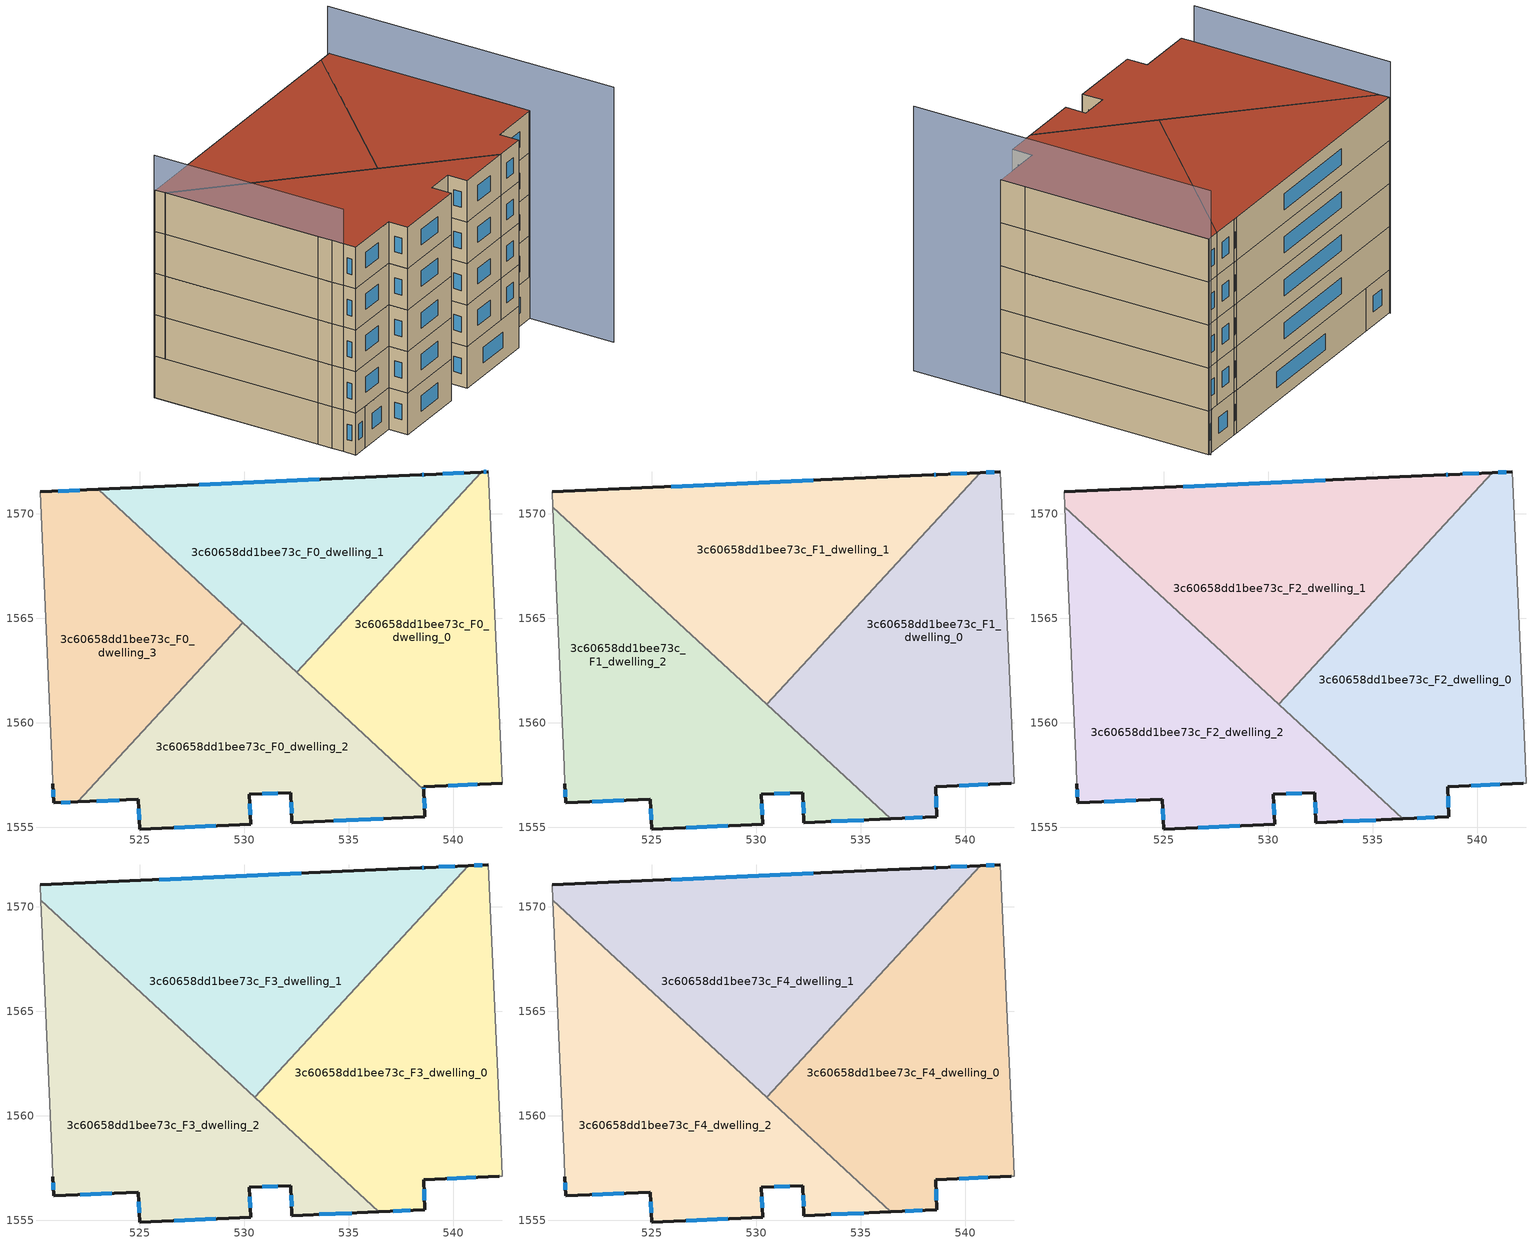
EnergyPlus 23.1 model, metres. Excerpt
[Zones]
3c60658dd1bee73c_F0_dwelling_0
 floor ground (EU_floor_Construction): 541.69,1572.02 542.27,1558.88 542.34,1557.11 538.6,1556.95 538.6,1556.8 532.52,1562.42 541.36,1572 z0
 wall outside (EU_wall_Construction): 538.6,1556.8 538.6,1556.95 542.34,1557.11 / 541.69,1572.02 541.36,1572 z0:3
 wall adiabatic (EU_wall_Construction): 542.34,1557.11 542.27,1558.88 541.69,1572.02 z0:3
 wall to 3c60658dd1bee73c_F0_dwelling_1 (EU_wall_Construction): 541.36,1572 532.52,1562.42 z0:3
 wall to 3c60658dd1bee73c_F0_dwelling_2 (EU_wall_Construction): 532.52,1562.42 538.6,1556.8 z0:3
 window (EU_Window_Construction): 539.77,1557 541.17,1557.06 / 538.6,1556.85 538.6,1556.9 / 541.59,1572.01 541.46,1572.01 z0.94:2.06
3c60658dd1bee73c_F0_dwelling_1
 floor ground (EU_floor_Construction): 541.36,1572 532.52,1562.42 523.01,1571.18 538.45,1571.87 538.68,1571.88 z0
 wall outside (EU_wall_Construction): 541.36,1572 538.68,1571.88 538.45,1571.87 523.01,1571.18 z0:3
 wall to 3c60658dd1bee73c_F0_dwelling_3 (EU_wall_Construction): 523.01,1571.18 529.94,1564.79 z0:3
 wall to 3c60658dd1bee73c_F0_dwelling_2 (EU_wall_Construction): 529.94,1564.79 532.52,1562.42 z0:3
 window (EU_Window_Construction): 538.6,1571.88 538.52,1571.88 / 540.52,1571.97 539.52,1571.92 / 533.61,1571.66 527.85,1571.4 z0.94:2.06
3c60658dd1bee73c_F0_dwelling_2
 floor ground (EU_floor_Construction): 538.6,1556.8 538.65,1555.51 532.29,1555.23 532.23,1556.67 530.24,1556.58 530.31,1555.14 525,1554.91 524.94,1556.35 522.04,1556.22 529.94,1564.79 z0
 wall outside (EU_wall_Construction): 522.04,1556.22 524.94,1556.35 525,1554.91 530.31,1555.14 530.24,1556.58 532.23,1556.67 532.29,1555.23 538.65,1555.51 538.6,1556.8 z0:3
 wall to 3c60658dd1bee73c_F0_dwelling_3 (EU_wall_Construction): 529.94,1564.79 522.04,1556.22 z0:3
 window (EU_Window_Construction): 526.67,1554.98 528.65,1555.07 / 524.96,1555.9 524.98,1555.36 / 522.95,1556.26 524.03,1556.31 / 538.64,1555.91 538.62,1556.4 / 534.28,1555.32 536.66,1555.42 / 532.25,1556.21 532.27,1555.68 / 530.87,1556.61 531.61,1556.64 / 530.29,1555.59 530.26,1556.13 z0.94:2.06
3c60658dd1bee73c_F0_dwelling_3
 floor ground (EU_floor_Construction): 529.94,1564.79 522.04,1556.22 520.88,1556.17 520.85,1557.1 520.81,1557.94 520.76,1558.95 520.23,1571.06 523.01,1571.18 z0
 wall outside (EU_wall_Construction): 523.01,1571.18 520.23,1571.06 / 520.85,1557.1 520.88,1556.17 522.04,1556.22 z0:3
 wall adiabatic (EU_wall_Construction): 520.23,1571.06 520.76,1558.95 520.81,1557.94 520.85,1557.1 z0:3
 window (EU_Window_Construction): 522.14,1571.14 521.11,1571.09 / 521.25,1556.18 521.68,1556.2 / 520.86,1556.81 520.87,1556.46 z0.94:2.06
3c60658dd1bee73c_F1_dwelling_0
 floor to 3c60658dd1bee73c_F0_dwelling_0 (EU_floor_Construction): 541.69,1572.02 542.27,1558.88 542.34,1557.11 542.22,1557.11 538.6,1556.95 538.6,1556.8 532.52,1562.42 541.36,1572 z3
 floor to 3c60658dd1bee73c_F0_dwelling_2 (EU_floor_Construction): 538.6,1556.8 538.65,1555.51 536.44,1555.41 530.5,1560.89 532.19,1562.72 z3
 floor to 3c60658dd1bee73c_F0_dwelling_1 (EU_floor_Construction): 541.36,1572 532.52,1562.42 532.19,1562.72 540.72,1571.97 z3
 wall outside (EU_wall_Construction): 541.69,1572.02 540.72,1571.97 / 536.44,1555.41 538.65,1555.51 538.6,1556.95 542.22,1557.11 z3:6
 wall adiabatic (EU_wall_Construction): 542.22,1557.11 542.34,1557.11 542.27,1558.88 541.69,1572.02 z3:6
 wall to 3c60658dd1bee73c_F1_dwelling_1 (EU_wall_Construction): 540.72,1571.97 530.5,1560.89 z3:6
 wall to 3c60658dd1bee73c_F1_dwelling_2 (EU_wall_Construction): 530.5,1560.89 536.44,1555.41 z3:6
 window (EU_Window_Construction): 541.39,1572.01 541.03,1571.99 / 539.73,1557 541.08,1557.06 / 538.63,1555.96 538.61,1556.5 / 537.14,1555.44 537.96,1555.48 z3.94:5.06
3c60658dd1bee73c_F1_dwelling_1
 floor to 3c60658dd1bee73c_F0_dwelling_1 (EU_floor_Construction): 540.72,1571.97 532.19,1562.72 523.01,1571.18 538.45,1571.87 538.68,1571.88 z3
 floor to 3c60658dd1bee73c_F0_dwelling_3 (EU_floor_Construction): 529.94,1564.79 528.26,1562.96 520.27,1570.33 520.23,1571.06 523.01,1571.18 z3
 floor to 3c60658dd1bee73c_F0_dwelling_2 (EU_floor_Construction): 532.19,1562.72 530.5,1560.89 528.26,1562.96 529.94,1564.79 z3
 wall outside (EU_wall_Construction): 540.72,1571.97 538.68,1571.88 538.45,1571.87 520.23,1571.06 z3:6
 wall adiabatic (EU_wall_Construction): 520.23,1571.06 520.27,1570.33 z3:6
 wall to 3c60658dd1bee73c_F1_dwelling_2 (EU_wall_Construction): 520.27,1570.33 530.5,1560.89 z3:6
 window (EU_Window_Construction): 532.74,1571.62 525.94,1571.31 / 538.6,1571.88 538.52,1571.88 / 540.08,1571.95 539.32,1571.91 z3.94:5.06
3c60658dd1bee73c_F1_dwelling_2
 floor to 3c60658dd1bee73c_F0_dwelling_2 (EU_floor_Construction): 536.44,1555.41 532.29,1555.23 532.23,1556.67 530.24,1556.58 530.31,1555.14 525,1554.91 524.94,1556.35 522.04,1556.22 528.26,1562.96 z3
 floor to 3c60658dd1bee73c_F0_dwelling_3 (EU_floor_Construction): 528.26,1562.96 522.04,1556.22 520.88,1556.17 520.85,1557.1 520.81,1557.94 520.76,1558.95 520.27,1570.33 z3
 wall outside (EU_wall_Construction): 520.85,1557.1 520.88,1556.17 524.94,1556.35 525,1554.91 530.31,1555.14 530.24,1556.58 532.23,1556.67 532.29,1555.23 536.44,1555.41 z3:6
 wall adiabatic (EU_wall_Construction): 520.27,1570.33 520.76,1558.95 520.81,1557.94 520.85,1557.1 z3:6
 window (EU_Window_Construction): 530.29,1555.59 530.26,1556.13 / 526.67,1554.98 528.65,1555.07 / 524.96,1555.9 524.98,1555.36 / 522.15,1556.23 523.67,1556.29 / 520.86,1556.81 520.87,1556.46 / 533.59,1555.28 535.14,1555.35 / 532.25,1556.21 532.27,1555.68 / 530.87,1556.61 531.61,1556.64 z3.94:5.06
3c60658dd1bee73c_F2_dwelling_0
 floor to 3c60658dd1bee73c_F1_dwelling_0 (EU_floor_Construction): 541.69,1572.02 542.27,1558.88 542.34,1557.11 542.22,1557.11 538.6,1556.95 538.65,1555.51 536.44,1555.41 530.5,1560.89 540.72,1571.97 z6
 wall outside (EU_wall_Construction): 541.69,1572.02 540.72,1571.97 / 536.44,1555.41 538.65,1555.51 538.6,1556.95 542.22,1557.11 z6:9
 wall adiabatic (EU_wall_Construction): 542.22,1557.11 542.34,1557.11 542.27,1558.88 541.69,1572.02 z6:9
 wall to 3c60658dd1bee73c_F2_dwelling_1 (EU_wall_Construction): 540.72,1571.97 530.5,1560.89 z6:9
 wall to 3c60658dd1bee73c_F2_dwelling_2 (EU_wall_Construction): 530.5,1560.89 536.44,1555.41 z6:9
 window (EU_Window_Construction): 541.39,1572.01 541.03,1571.99 / 539.73,1557 541.08,1557.06 / 538.63,1555.96 538.61,1556.5 / 537.14,1555.44 537.96,1555.48 z6.94:8.06
3c60658dd1bee73c_F2_dwelling_1
 floor to 3c60658dd1bee73c_F1_dwelling_1 (EU_floor_Construction): 540.72,1571.97 530.5,1560.89 520.27,1570.33 520.23,1571.06 538.45,1571.87 538.68,1571.88 z6
 wall outside (EU_wall_Construction): 540.72,1571.97 538.68,1571.88 538.45,1571.87 520.23,1571.06 z6:9
 wall adiabatic (EU_wall_Construction): 520.23,1571.06 520.27,1570.33 z6:9
 wall to 3c60658dd1bee73c_F2_dwelling_2 (EU_wall_Construction): 520.27,1570.33 530.5,1560.89 z6:9
 window (EU_Window_Construction): 532.74,1571.62 525.94,1571.31 / 538.6,1571.88 538.52,1571.88 / 540.08,1571.95 539.32,1571.91 z6.94:8.06
3c60658dd1bee73c_F2_dwelling_2
 floor to 3c60658dd1bee73c_F1_dwelling_2 (EU_floor_Construction): 532.23,1556.67 530.24,1556.58 530.31,1555.14 525,1554.91 524.94,1556.35 520.88,1556.17 520.85,1557.1 520.81,1557.94 520.76,1558.95 520.27,1570.33 536.44,1555.41 532.29,1555.23 z6
 wall outside (EU_wall_Construction): 520.85,1557.1 520.88,1556.17 524.94,1556.35 525,1554.91 530.31,1555.14 530.24,1556.58 532.23,1556.67 532.29,1555.23 536.44,1555.41 z6:9
 wall adiabatic (EU_wall_Construction): 520.27,1570.33 520.76,1558.95 520.81,1557.94 520.85,1557.1 z6:9
 window (EU_Window_Construction): 530.29,1555.59 530.26,1556.13 / 526.67,1554.98 528.65,1555.07 / 524.96,1555.9 524.98,1555.36 / 522.15,1556.23 523.67,1556.29 / 520.86,1556.81 520.87,1556.46 / 533.59,1555.28 535.14,1555.35 / 532.25,1556.21 532.27,1555.68 / 530.87,1556.61 531.61,1556.64 z6.94:8.06
3c60658dd1bee73c_F3_dwelling_0
 floor to 3c60658dd1bee73c_F2_dwelling_0 (EU_floor_Construction): 541.69,1572.02 542.27,1558.88 542.34,1557.11 542.22,1557.11 538.6,1556.95 538.65,1555.51 536.44,1555.41 530.5,1560.89 540.72,1571.97 z9
 wall outside (EU_wall_Construction): 541.69,1572.02 540.72,1571.97 / 536.44,1555.41 538.65,1555.51 538.6,1556.95 542.22,1557.11 z9:12
 wall adiabatic (EU_wall_Construction): 542.22,1557.11 542.34,1557.11 542.27,1558.88 541.69,1572.02 z9:12
 wall to 3c60658dd1bee73c_F3_dwelling_1 (EU_wall_Construction): 540.72,1571.97 530.5,1560.89 z9:12
 wall to 3c60658dd1bee73c_F3_dwelling_2 (EU_wall_Construction): 530.5,1560.89 536.44,1555.41 z9:12
 window (EU_Window_Construction): 541.39,1572.01 541.03,1571.99 / 539.73,1557 541.08,1557.06 / 538.63,1555.96 538.61,1556.5 / 537.14,1555.44 537.96,1555.48 z9.94:11.06
3c60658dd1bee73c_F3_dwelling_1
 floor to 3c60658dd1bee73c_F2_dwelling_1 (EU_floor_Construction): 540.72,1571.97 530.5,1560.89 520.27,1570.33 520.23,1571.06 538.45,1571.87 538.68,1571.88 z9
 wall outside (EU_wall_Construction): 540.72,1571.97 538.68,1571.88 538.45,1571.87 520.23,1571.06 z9:12
 wall adiabatic (EU_wall_Construction): 520.23,1571.06 520.27,1570.33 z9:12
 wall to 3c60658dd1bee73c_F3_dwelling_2 (EU_wall_Construction): 520.27,1570.33 530.5,1560.89 z9:12
 window (EU_Window_Construction): 532.74,1571.62 525.94,1571.31 / 538.6,1571.88 538.52,1571.88 / 540.08,1571.95 539.32,1571.91 z9.94:11.06
3c60658dd1bee73c_F3_dwelling_2
 floor to 3c60658dd1bee73c_F2_dwelling_2 (EU_floor_Construction): 532.23,1556.67 530.24,1556.58 530.31,1555.14 525,1554.91 524.94,1556.35 520.88,1556.17 520.85,1557.1 520.81,1557.94 520.76,1558.95 520.27,1570.33 536.44,1555.41 532.29,1555.23 z9
 wall outside (EU_wall_Construction): 520.85,1557.1 520.88,1556.17 524.94,1556.35 525,1554.91 530.31,1555.14 530.24,1556.58 532.23,1556.67 532.29,1555.23 536.44,1555.41 z9:12
 wall adiabatic (EU_wall_Construction): 520.27,1570.33 520.76,1558.95 520.81,1557.94 520.85,1557.1 z9:12
 window (EU_Window_Construction): 530.29,1555.59 530.26,1556.13 / 526.67,1554.98 528.65,1555.07 / 524.96,1555.9 524.98,1555.36 / 522.15,1556.23 523.67,1556.29 / 520.86,1556.81 520.87,1556.46 / 533.59,1555.28 535.14,1555.35 / 532.25,1556.21 532.27,1555.68 / 530.87,1556.61 531.61,1556.64 z9.94:11.06
3c60658dd1bee73c_F4_dwelling_0
 floor to 3c60658dd1bee73c_F3_dwelling_0 (EU_floor_Construction): 541.69,1572.02 542.27,1558.88 542.34,1557.11 542.22,1557.11 538.6,1556.95 538.65,1555.51 536.44,1555.41 530.5,1560.89 540.72,1571.97 z12
 wall outside (EU_wall_Construction): 541.69,1572.02 540.72,1571.97 / 536.44,1555.41 538.65,1555.51 538.6,1556.95 542.22,1557.11 z12:15
 wall adiabatic (EU_wall_Construction): 542.22,1557.11 542.34,1557.11 542.27,1558.88 541.69,1572.02 z12:15
 wall to 3c60658dd1bee73c_F4_dwelling_1 (EU_wall_Construction): 540.72,1571.97 530.5,1560.89 z12:15
 wall to 3c60658dd1bee73c_F4_dwelling_2 (EU_wall_Construction): 530.5,1560.89 536.44,1555.41 z12:15
 window (EU_Window_Construction): 541.39,1572.01 541.03,1571.99 / 539.73,1557 541.08,1557.06 / 538.63,1555.96 538.61,1556.5 / 537.14,1555.44 537.96,1555.48 z12.94:14.06
 roof outside (EU_roof_Construction): 542.22,1557.11 542.34,1557.11 542.27,1558.88 541.69,1572.02 540.72,1571.97 530.5,1560.89 536.44,1555.41 538.65,1555.51 538.6,1556.95 z15
3c60658dd1bee73c_F4_dwelling_1
 floor to 3c60658dd1bee73c_F3_dwelling_1 (EU_floor_Construction): 540.72,1571.97 530.5,1560.89 520.27,1570.33 520.23,1571.06 538.45,1571.87 538.68,1571.88 z12
 wall outside (EU_wall_Construction): 540.72,1571.97 538.68,1571.88 538.45,1571.87 520.23,1571.06 z12:15
 wall adiabatic (EU_wall_Construction): 520.23,1571.06 520.27,1570.33 z12:15
 wall to 3c60658dd1bee73c_F4_dwelling_2 (EU_wall_Construction): 520.27,1570.33 530.5,1560.89 z12:15
 window (EU_Window_Construction): 532.74,1571.62 525.94,1571.31 / 538.6,1571.88 538.52,1571.88 / 540.08,1571.95 539.32,1571.91 z12.94:14.06
 roof outside (EU_roof_Construction): 530.5,1560.89 540.72,1571.97 538.68,1571.88 538.45,1571.87 520.23,1571.06 520.27,1570.33 z15
3c60658dd1bee73c_F4_dwelling_2
 floor to 3c60658dd1bee73c_F3_dwelling_2 (EU_floor_Construction): 532.23,1556.67 530.24,1556.58 530.31,1555.14 525,1554.91 524.94,1556.35 520.88,1556.17 520.85,1557.1 520.81,1557.94 520.76,1558.95 520.27,1570.33 536.44,1555.41 532.29,1555.23 z12
 wall outside (EU_wall_Construction): 520.85,1557.1 520.88,1556.17 524.94,1556.35 525,1554.91 530.31,1555.14 530.24,1556.58 532.23,1556.67 532.29,1555.23 536.44,1555.41 z12:15
 wall adiabatic (EU_wall_Construction): 520.27,1570.33 520.76,1558.95 520.81,1557.94 520.85,1557.1 z12:15
 window (EU_Window_Construction): 530.29,1555.59 530.26,1556.13 / 526.67,1554.98 528.65,1555.07 / 524.96,1555.9 524.98,1555.36 / 522.15,1556.23 523.67,1556.29 / 520.86,1556.81 520.87,1556.46 / 533.59,1555.28 535.14,1555.35 / 532.25,1556.21 532.27,1555.68 / 530.87,1556.61 531.61,1556.64 z12.94:14.06
 roof outside (EU_roof_Construction): 536.44,1555.41 520.27,1570.33 520.76,1558.95 520.81,1557.94 520.85,1557.1 520.88,1556.17 524.94,1556.35 525,1554.91 530.31,1555.14 530.24,1556.58 532.23,1556.67 532.29,1555.23 z15
shading: 542.63,1550.89 541.68,1572.14 z0:18.4; 520.23,1571.14 520.85,1557.1 z0:17.5
[Building]
EU S2 Campaign: North Axis=0; Terrain=City; Solar Distribution=FullExterior
[Site:Location]
Vienna: Latitude=48; Longitude=16.5; Time Zone=1; Elevation=183
[SizingPeriod:WeatherFileDays]
AnnualSizingPeriod: Begin Month=1; Begin Day of Month=1; End Month=12; End Day of Month=31; Day of Week for Start Day=Monday; Use Weather File Daylight Saving Period=No; Use Weather File Rain and Snow Indicators=No
[MATERIAL]
EU_InternalMass_Material: Roughness=MediumRough; Thickness=0.1; Conductivity=1; Density=1800; Specific Heat=900; Thermal Absorptance=0.9; Solar Absorptance=0.7; Visible Absorptance=0.7
[MATERIAL:NOMASS] Roughness=MediumRough; Thermal Absorptance=0.9; Solar Absorptance=0.7; Visible Absorptance=0.7
Name | Thermal Resistance
EU_wall_NoMass | 0.914258
EU_roof_NoMass | 0.954009
EU_floor_NoMass | 1.09711
[WINDOWMATERIAL:SIMPLEGLAZINGSYSTEM]
EU_Window_SimpleGlazing: UFactor=2.09642; Solar Heat Gain Coefficient=0.65; Visible Transmittance=0.65
[CONSTRUCTION]
EU_wall_Construction: EU_wall_NoMass
EU_roof_Construction: EU_roof_NoMass
EU_floor_Construction: EU_floor_NoMass
EU_Window_Construction: EU_Window_SimpleGlazing
EU_InternalMass_Construction: EU_InternalMass_Material
[ZONE] Type=1; Multiplier=1; Ceiling Height=autocalculate; Floor Area=autocalculate; Part of Total Floor Area=Yes
Name | Volume
3c60658dd1bee73c_F0_dwelling_0 | 252.855
3c60658dd1bee73c_F1_dwelling_0; 3c60658dd1bee73c_F2_dwelling_0; 3c60658dd1bee73c_F3_dwelling_0; 3c60658dd1bee73c_F4_dwelling_0 | 337.12
3c60658dd1bee73c_F0_dwelling_1 | 252.837
3c60658dd1bee73c_F1_dwelling_1; 3c60658dd1bee73c_F2_dwelling_1; 3c60658dd1bee73c_F3_dwelling_1; 3c60658dd1bee73c_F4_dwelling_1 | 337.144
3c60658dd1bee73c_F0_dwelling_2 | 252.826
3c60658dd1bee73c_F1_dwelling_2; 3c60658dd1bee73c_F2_dwelling_2; 3c60658dd1bee73c_F3_dwelling_2; 3c60658dd1bee73c_F4_dwelling_2 | 337.132
3c60658dd1bee73c_F0_dwelling_3 | 252.85
[INTERNALMASS] Construction=EU_InternalMass_Construction
Name | Zone or ZoneList | Surface Area
3c60658dd1bee73c_F0_dwelling_0_EU_InternalMass | 3c60658dd1bee73c_F0_dwelling_0 | 84.286
3c60658dd1bee73c_F0_dwelling_1_EU_InternalMass | 3c60658dd1bee73c_F0_dwelling_1 | 84.2839
3c60658dd1bee73c_F0_dwelling_2_EU_InternalMass | 3c60658dd1bee73c_F0_dwelling_2 | 84.2748
3c60658dd1bee73c_F0_dwelling_3_EU_InternalMass | 3c60658dd1bee73c_F0_dwelling_3 | 84.2846
3c60658dd1bee73c_F1_dwelling_0_EU_InternalMass | 3c60658dd1bee73c_F1_dwelling_0 | 112.374
3c60658dd1bee73c_F1_dwelling_1_EU_InternalMass | 3c60658dd1bee73c_F1_dwelling_1 | 112.381
3c60658dd1bee73c_F1_dwelling_2_EU_InternalMass | 3c60658dd1bee73c_F1_dwelling_2 | 112.377
3c60658dd1bee73c_F2_dwelling_0_EU_InternalMass | 3c60658dd1bee73c_F2_dwelling_0 | 112.374
3c60658dd1bee73c_F2_dwelling_1_EU_InternalMass | 3c60658dd1bee73c_F2_dwelling_1 | 112.381
3c60658dd1bee73c_F2_dwelling_2_EU_InternalMass | 3c60658dd1bee73c_F2_dwelling_2 | 112.377
3c60658dd1bee73c_F3_dwelling_0_EU_InternalMass | 3c60658dd1bee73c_F3_dwelling_0 | 112.374
3c60658dd1bee73c_F3_dwelling_1_EU_InternalMass | 3c60658dd1bee73c_F3_dwelling_1 | 112.381
3c60658dd1bee73c_F3_dwelling_2_EU_InternalMass | 3c60658dd1bee73c_F3_dwelling_2 | 112.377
3c60658dd1bee73c_F4_dwelling_0_EU_InternalMass | 3c60658dd1bee73c_F4_dwelling_0 | 112.374
3c60658dd1bee73c_F4_dwelling_1_EU_InternalMass | 3c60658dd1bee73c_F4_dwelling_1 | 112.381
3c60658dd1bee73c_F4_dwelling_2_EU_InternalMass | 3c60658dd1bee73c_F4_dwelling_2 | 112.377
[OTHEREQUIPMENT] Fuel Type=Electricity; Design Level Calculation Method=Watts/Area; Power per Zone Floor Area=1; Fraction Latent=0; Fraction Radiant=0; Fraction Lost=0; Carbon Dioxide Generation Rate=0; EndUse Subcategory=EU_Step8_InternalGains
Name | Zone or ZoneList or Space or SpaceList | Schedule
EU_Step8_InternalGain_3c60658dd1bee73c_F0_dwelling_0_f000 | 3c60658dd1bee73c_F0_dwelling_0 | EU_Step8_GainSchedule_3c60658dd1bee73c_F0_dwelling_0_f000
EU_Step8_InternalGain_3c60658dd1bee73c_F0_dwelling_1_f000 | 3c60658dd1bee73c_F0_dwelling_1 | EU_Step8_GainSchedule_3c60658dd1bee73c_F0_dwelling_1_f000
EU_Step8_InternalGain_3c60658dd1bee73c_F0_dwelling_2_f000 | 3c60658dd1bee73c_F0_dwelling_2 | EU_Step8_GainSchedule_3c60658dd1bee73c_F0_dwelling_2_f000
EU_Step8_InternalGain_3c60658dd1bee73c_F0_dwelling_3_f000 | 3c60658dd1bee73c_F0_dwelling_3 | EU_Step8_GainSchedule_3c60658dd1bee73c_F0_dwelling_3_f000
EU_Step8_InternalGain_3c60658dd1bee73c_F1_dwelling_0_f000 | 3c60658dd1bee73c_F1_dwelling_0 | EU_Step8_GainSchedule_3c60658dd1bee73c_F1_dwelling_0_f000
EU_Step8_InternalGain_3c60658dd1bee73c_F1_dwelling_1_f000 | 3c60658dd1bee73c_F1_dwelling_1 | EU_Step8_GainSchedule_3c60658dd1bee73c_F1_dwelling_1_f000
EU_Step8_InternalGain_3c60658dd1bee73c_F1_dwelling_2_f000 | 3c60658dd1bee73c_F1_dwelling_2 | EU_Step8_GainSchedule_3c60658dd1bee73c_F1_dwelling_2_f000
EU_Step8_InternalGain_3c60658dd1bee73c_F2_dwelling_0_f000 | 3c60658dd1bee73c_F2_dwelling_0 | EU_Step8_GainSchedule_3c60658dd1bee73c_F2_dwelling_0_f000
EU_Step8_InternalGain_3c60658dd1bee73c_F2_dwelling_1_f000 | 3c60658dd1bee73c_F2_dwelling_1 | EU_Step8_GainSchedule_3c60658dd1bee73c_F2_dwelling_1_f000
EU_Step8_InternalGain_3c60658dd1bee73c_F2_dwelling_2_f000 | 3c60658dd1bee73c_F2_dwelling_2 | EU_Step8_GainSchedule_3c60658dd1bee73c_F2_dwelling_2_f000
EU_Step8_InternalGain_3c60658dd1bee73c_F3_dwelling_0_f000 | 3c60658dd1bee73c_F3_dwelling_0 | EU_Step8_GainSchedule_3c60658dd1bee73c_F3_dwelling_0_f000
EU_Step8_InternalGain_3c60658dd1bee73c_F3_dwelling_1_f000 | 3c60658dd1bee73c_F3_dwelling_1 | EU_Step8_GainSchedule_3c60658dd1bee73c_F3_dwelling_1_f000
EU_Step8_InternalGain_3c60658dd1bee73c_F3_dwelling_2_f000 | 3c60658dd1bee73c_F3_dwelling_2 | EU_Step8_GainSchedule_3c60658dd1bee73c_F3_dwelling_2_f000
EU_Step8_InternalGain_3c60658dd1bee73c_F4_dwelling_0_f000 | 3c60658dd1bee73c_F4_dwelling_0 | EU_Step8_GainSchedule_3c60658dd1bee73c_F4_dwelling_0_f000
EU_Step8_InternalGain_3c60658dd1bee73c_F4_dwelling_1_f000 | 3c60658dd1bee73c_F4_dwelling_1 | EU_Step8_GainSchedule_3c60658dd1bee73c_F4_dwelling_1_f000
EU_Step8_InternalGain_3c60658dd1bee73c_F4_dwelling_2_f000 | 3c60658dd1bee73c_F4_dwelling_2 | EU_Step8_GainSchedule_3c60658dd1bee73c_F4_dwelling_2_f000
[ZONEVENTILATION:DESIGNFLOWRATE] Schedule=EU_AlwaysOn; Design Flow Rate Calculation Method=AirChanges/Hour; Air Changes per Hour=0.546891; Ventilation Type=Natural; Fan Pressure Rise=0; Fan Total Efficiency=1; Constant Term Coefficient=1; Temperature Term Coefficient=0; Velocity Term Coefficient=0; Velocity Squared Term Coefficient=0; Minimum Indoor Temperature=-100; Maximum Indoor Temperature=100; Delta Temperature=-100; Minimum Outdoor Temperature=-100; Maximum Outdoor Temperature=100; Maximum Wind Speed=40
Name | Zone or ZoneList or Space or SpaceList
EU_ConstantAir_3c60658dd1bee73c_F0_dwelling_0 | 3c60658dd1bee73c_F0_dwelling_0
EU_ConstantAir_3c60658dd1bee73c_F0_dwelling_1 | 3c60658dd1bee73c_F0_dwelling_1
EU_ConstantAir_3c60658dd1bee73c_F0_dwelling_2 | 3c60658dd1bee73c_F0_dwelling_2
EU_ConstantAir_3c60658dd1bee73c_F0_dwelling_3 | 3c60658dd1bee73c_F0_dwelling_3
EU_ConstantAir_3c60658dd1bee73c_F1_dwelling_0 | 3c60658dd1bee73c_F1_dwelling_0
EU_ConstantAir_3c60658dd1bee73c_F1_dwelling_1 | 3c60658dd1bee73c_F1_dwelling_1
EU_ConstantAir_3c60658dd1bee73c_F1_dwelling_2 | 3c60658dd1bee73c_F1_dwelling_2
EU_ConstantAir_3c60658dd1bee73c_F2_dwelling_0 | 3c60658dd1bee73c_F2_dwelling_0
EU_ConstantAir_3c60658dd1bee73c_F2_dwelling_1 | 3c60658dd1bee73c_F2_dwelling_1
EU_ConstantAir_3c60658dd1bee73c_F2_dwelling_2 | 3c60658dd1bee73c_F2_dwelling_2
EU_ConstantAir_3c60658dd1bee73c_F3_dwelling_0 | 3c60658dd1bee73c_F3_dwelling_0
EU_ConstantAir_3c60658dd1bee73c_F3_dwelling_1 | 3c60658dd1bee73c_F3_dwelling_1
EU_ConstantAir_3c60658dd1bee73c_F3_dwelling_2 | 3c60658dd1bee73c_F3_dwelling_2
EU_ConstantAir_3c60658dd1bee73c_F4_dwelling_0 | 3c60658dd1bee73c_F4_dwelling_0
EU_ConstantAir_3c60658dd1bee73c_F4_dwelling_1 | 3c60658dd1bee73c_F4_dwelling_1
EU_ConstantAir_3c60658dd1bee73c_F4_dwelling_2 | 3c60658dd1bee73c_F4_dwelling_2
[HVACTEMPLATE:THERMOSTAT] Constant Heating Setpoint=20; Constant Cooling Setpoint=50
EU_HeatOnly_3c60658dd1bee73c_F0_dwelling_0; EU_HeatOnly_3c60658dd1bee73c_F0_dwelling_1; EU_HeatOnly_3c60658dd1bee73c_F0_dwelling_2; EU_HeatOnly_3c60658dd1bee73c_F0_dwelling_3; EU_HeatOnly_3c60658dd1bee73c_F1_dwelling_0; EU_HeatOnly_3c60658dd1bee73c_F1_dwelling_1; EU_HeatOnly_3c60658dd1bee73c_F1_dwelling_2; EU_HeatOnly_3c60658dd1bee73c_F2_dwelling_0; EU_HeatOnly_3c60658dd1bee73c_F2_dwelling_1; EU_HeatOnly_3c60658dd1bee73c_F2_dwelling_2; EU_HeatOnly_3c60658dd1bee73c_F3_dwelling_0; EU_HeatOnly_3c60658dd1bee73c_F3_dwelling_1; EU_HeatOnly_3c60658dd1bee73c_F3_dwelling_2; EU_HeatOnly_3c60658dd1bee73c_F4_dwelling_0; EU_HeatOnly_3c60658dd1bee73c_F4_dwelling_1; EU_HeatOnly_3c60658dd1bee73c_F4_dwelling_2
[HVACTEMPLATE:ZONE:IDEALLOADSAIRSYSTEM] System Availability Schedule=EU_AlwaysOn; Maximum Heating Supply Air Temperature=50; Minimum Cooling Supply Air Temperature=13; Maximum Heating Supply Air Humidity Ratio=0.0156; Minimum Cooling Supply Air Humidity Ratio=0.0077; Heating Limit=NoLimit; Cooling Limit=NoLimit; Heating Availability Schedule=EU_AlwaysOn; Cooling Availability Schedule=EU_CoolingOff; Dehumidification Control Type=ConstantSensibleHeatRatio; Cooling Sensible Heat Ratio=0.7; Dehumidification Setpoint=60; Humidification Control Type=None; Humidification Setpoint=30; Outdoor Air Method=None; Outdoor Air Flow Rate per Person=0.00944; Outdoor Air Flow Rate per Zone Floor Area=0; Outdoor Air Flow Rate per Zone=0; Demand Controlled Ventilation Type=None; Outdoor Air Economizer Type=NoEconomizer; Heat Recovery Type=None; Sensible Heat Recovery Effectiveness=0.7; Latent Heat Recovery Effectiveness=0.65
Name | Template Thermostat
3c60658dd1bee73c_F0_dwelling_0 | EU_HeatOnly_3c60658dd1bee73c_F0_dwelling_0
3c60658dd1bee73c_F0_dwelling_1 | EU_HeatOnly_3c60658dd1bee73c_F0_dwelling_1
3c60658dd1bee73c_F0_dwelling_2 | EU_HeatOnly_3c60658dd1bee73c_F0_dwelling_2
3c60658dd1bee73c_F0_dwelling_3 | EU_HeatOnly_3c60658dd1bee73c_F0_dwelling_3
3c60658dd1bee73c_F1_dwelling_0 | EU_HeatOnly_3c60658dd1bee73c_F1_dwelling_0
3c60658dd1bee73c_F1_dwelling_1 | EU_HeatOnly_3c60658dd1bee73c_F1_dwelling_1
3c60658dd1bee73c_F1_dwelling_2 | EU_HeatOnly_3c60658dd1bee73c_F1_dwelling_2
3c60658dd1bee73c_F2_dwelling_0 | EU_HeatOnly_3c60658dd1bee73c_F2_dwelling_0
3c60658dd1bee73c_F2_dwelling_1 | EU_HeatOnly_3c60658dd1bee73c_F2_dwelling_1
3c60658dd1bee73c_F2_dwelling_2 | EU_HeatOnly_3c60658dd1bee73c_F2_dwelling_2
3c60658dd1bee73c_F3_dwelling_0 | EU_HeatOnly_3c60658dd1bee73c_F3_dwelling_0
3c60658dd1bee73c_F3_dwelling_1 | EU_HeatOnly_3c60658dd1bee73c_F3_dwelling_1
3c60658dd1bee73c_F3_dwelling_2 | EU_HeatOnly_3c60658dd1bee73c_F3_dwelling_2
3c60658dd1bee73c_F4_dwelling_0 | EU_HeatOnly_3c60658dd1bee73c_F4_dwelling_0
3c60658dd1bee73c_F4_dwelling_1 | EU_HeatOnly_3c60658dd1bee73c_F4_dwelling_1
3c60658dd1bee73c_F4_dwelling_2 | EU_HeatOnly_3c60658dd1bee73c_F4_dwelling_2
[SIZING:ZONE] Zone Cooling Design Supply Air Temperature Input Method=SupplyAirTemperature; Zone Cooling Design Supply Air Temperature=13; Zone Heating Design Supply Air Temperature Input Method=SupplyAirTemperature; Zone Heating Design Supply Air Temperature=50; Zone Cooling Design Supply Air Humidity Ratio=0.008; Zone Heating Design Supply Air Humidity Ratio=0.008; Cooling Design Air Flow Method=DesignDay; Cooling Design Air Flow Rate=0; Cooling Minimum Air Flow per Zone Floor Area=0.000762; Cooling Minimum Air Flow=0; Cooling Minimum Air Flow Fraction=0.2; Heating Design Air Flow Method=DesignDay; Heating Design Air Flow Rate=0; Heating Maximum Air Flow per Zone Floor Area=0.002032; Heating Maximum Air Flow=0.141576; Heating Maximum Air Flow Fraction=0.3; Account for Dedicated Outdoor Air System=No; Dedicated Outdoor Air System Control Strategy=NeutralSupplyAir; Dedicated Outdoor Air Low Setpoint Temperature for Design=autosize; Dedicated Outdoor Air High Setpoint Temperature for Design=autosize; Zone Load Sizing Method=Sensible Load Only No Latent Load; Zone Latent Cooling Design Supply Air Humidity Ratio Input Method=HumidityRatioDifference; Zone Cooling Design Supply Air Humidity Ratio Difference=0.005; Zone Latent Heating Design Supply Air Humidity Ratio Input Method=HumidityRatioDifference; Zone Humidification Design Supply Air Humidity Ratio Difference=0.005
3c60658dd1bee73c_F0_dwelling_0; 3c60658dd1bee73c_F0_dwelling_1; 3c60658dd1bee73c_F0_dwelling_2; 3c60658dd1bee73c_F0_dwelling_3; 3c60658dd1bee73c_F1_dwelling_0; 3c60658dd1bee73c_F1_dwelling_1; 3c60658dd1bee73c_F1_dwelling_2; 3c60658dd1bee73c_F2_dwelling_0; 3c60658dd1bee73c_F2_dwelling_1; 3c60658dd1bee73c_F2_dwelling_2; 3c60658dd1bee73c_F3_dwelling_0; 3c60658dd1bee73c_F3_dwelling_1; 3c60658dd1bee73c_F3_dwelling_2; 3c60658dd1bee73c_F4_dwelling_0; 3c60658dd1bee73c_F4_dwelling_1; 3c60658dd1bee73c_F4_dwelling_2
[SCHEDULE:CONSTANT]
Name | Hourly Value
EU_AlwaysOn | 1
EU_CoolingOff | 0
[SCHEDULE:FILE] Column Number=1; Rows to Skip at Top=0; Number of Hours of Data=8760; Column Separator=Comma; Interpolate to Timestep=No; Minutes per Item=60; Adjust Schedule for Daylight Savings=Yes
Name | File
EU_Step8_GainSchedule_3c60658dd1bee73c_F0_dwelling_0_f000 | ../../schedules/3c60658dd1bee73c/3c60658dd1bee73c_F0_dwelling_0_f000_gain.csv
EU_Step8_GainSchedule_3c60658dd1bee73c_F0_dwelling_1_f000 | ../../schedules/3c60658dd1bee73c/3c60658dd1bee73c_F0_dwelling_1_f000_gain.csv
EU_Step8_GainSchedule_3c60658dd1bee73c_F0_dwelling_2_f000 | ../../schedules/3c60658dd1bee73c/3c60658dd1bee73c_F0_dwelling_2_f000_gain.csv
EU_Step8_GainSchedule_3c60658dd1bee73c_F0_dwelling_3_f000 | ../../schedules/3c60658dd1bee73c/3c60658dd1bee73c_F0_dwelling_3_f000_gain.csv
EU_Step8_GainSchedule_3c60658dd1bee73c_F1_dwelling_0_f000 | ../../schedules/3c60658dd1bee73c/3c60658dd1bee73c_F1_dwelling_0_f000_gain.csv
EU_Step8_GainSchedule_3c60658dd1bee73c_F1_dwelling_1_f000 | ../../schedules/3c60658dd1bee73c/3c60658dd1bee73c_F1_dwelling_1_f000_gain.csv
EU_Step8_GainSchedule_3c60658dd1bee73c_F1_dwelling_2_f000 | ../../schedules/3c60658dd1bee73c/3c60658dd1bee73c_F1_dwelling_2_f000_gain.csv
EU_Step8_GainSchedule_3c60658dd1bee73c_F2_dwelling_0_f000 | ../../schedules/3c60658dd1bee73c/3c60658dd1bee73c_F2_dwelling_0_f000_gain.csv
EU_Step8_GainSchedule_3c60658dd1bee73c_F2_dwelling_1_f000 | ../../schedules/3c60658dd1bee73c/3c60658dd1bee73c_F2_dwelling_1_f000_gain.csv
EU_Step8_GainSchedule_3c60658dd1bee73c_F2_dwelling_2_f000 | ../../schedules/3c60658dd1bee73c/3c60658dd1bee73c_F2_dwelling_2_f000_gain.csv
EU_Step8_GainSchedule_3c60658dd1bee73c_F3_dwelling_0_f000 | ../../schedules/3c60658dd1bee73c/3c60658dd1bee73c_F3_dwelling_0_f000_gain.csv
EU_Step8_GainSchedule_3c60658dd1bee73c_F3_dwelling_1_f000 | ../../schedules/3c60658dd1bee73c/3c60658dd1bee73c_F3_dwelling_1_f000_gain.csv
EU_Step8_GainSchedule_3c60658dd1bee73c_F3_dwelling_2_f000 | ../../schedules/3c60658dd1bee73c/3c60658dd1bee73c_F3_dwelling_2_f000_gain.csv
EU_Step8_GainSchedule_3c60658dd1bee73c_F4_dwelling_0_f000 | ../../schedules/3c60658dd1bee73c/3c60658dd1bee73c_F4_dwelling_0_f000_gain.csv
EU_Step8_GainSchedule_3c60658dd1bee73c_F4_dwelling_1_f000 | ../../schedules/3c60658dd1bee73c/3c60658dd1bee73c_F4_dwelling_1_f000_gain.csv
EU_Step8_GainSchedule_3c60658dd1bee73c_F4_dwelling_2_f000 | ../../schedules/3c60658dd1bee73c/3c60658dd1bee73c_F4_dwelling_2_f000_gain.csv
